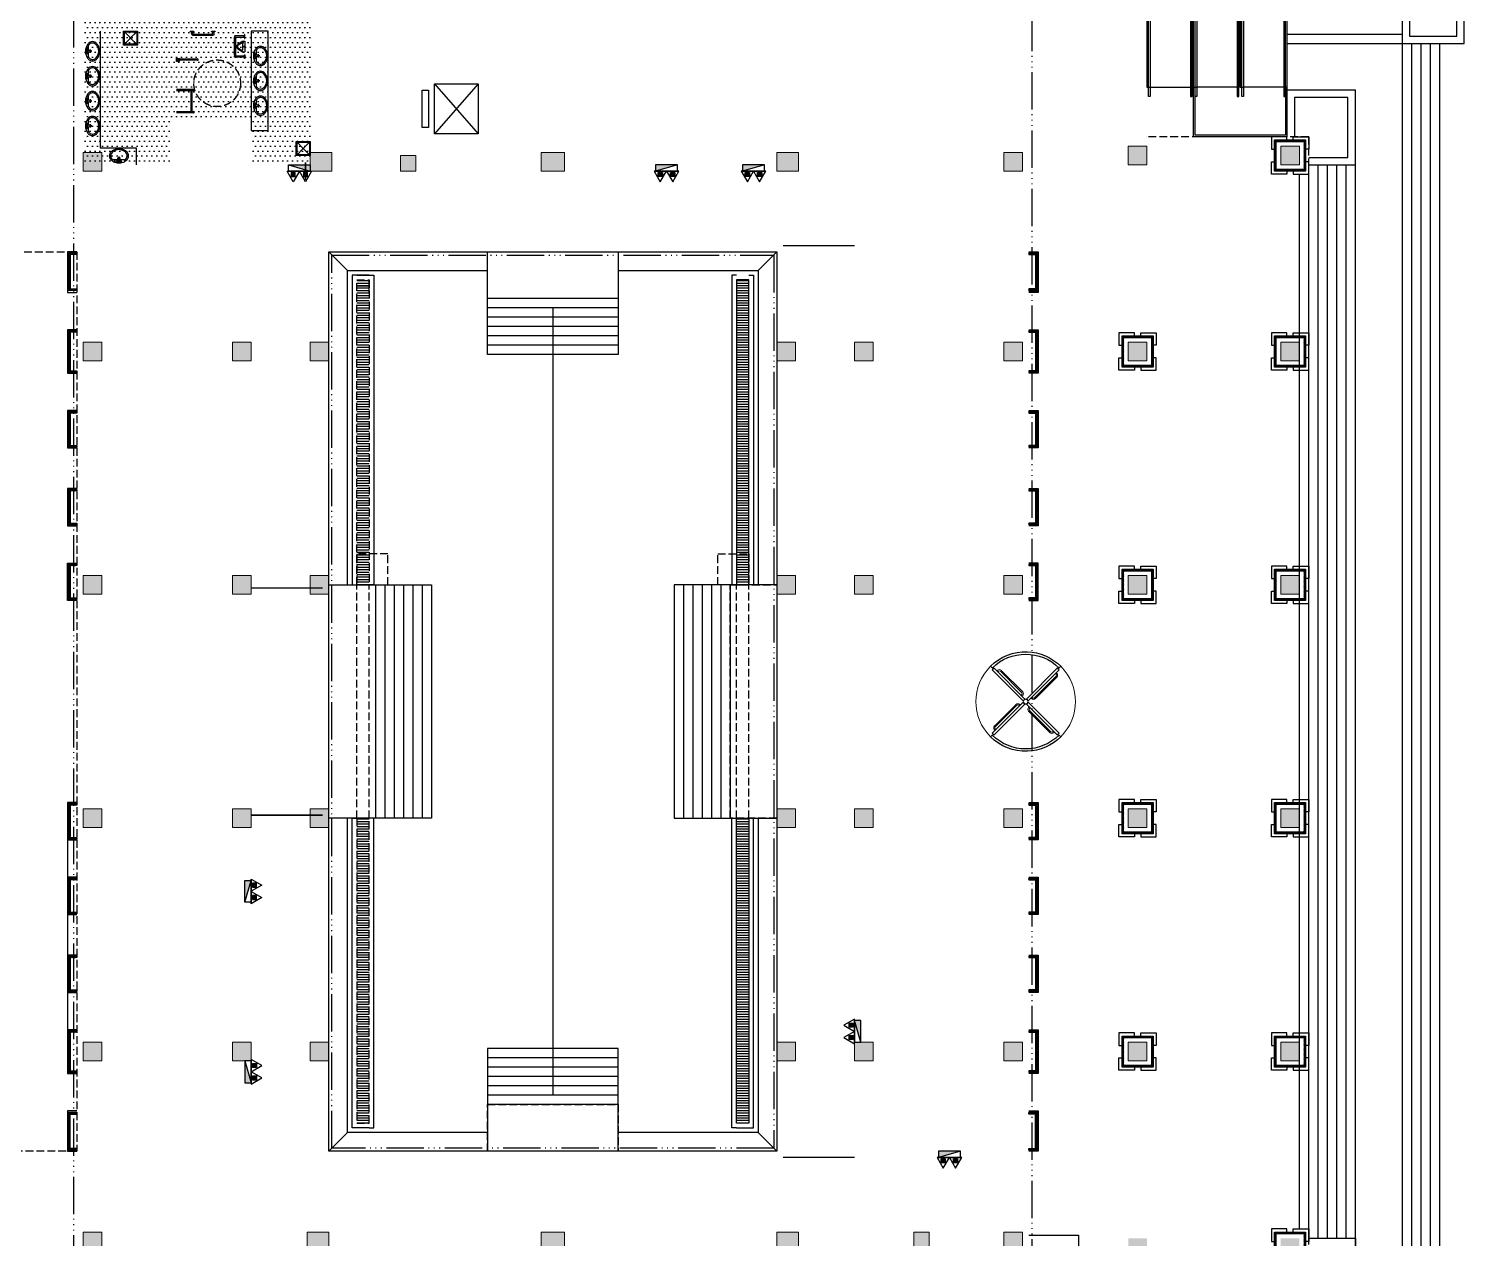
# Model space of a CAD drawing. Extents: x -55438775289 to -98440, y -7665632576 to 9496667396.
# Drawn here: x -190827 to -144677, y 207980 to 246855 of the extents above; entities that cross this region are included whole.
import ezdxf

# ---------------------------------------------------------------- set-up
doc = ezdxf.new("R2010")
doc.units = 0
doc.header["$LTSCALE"] = 1000
doc.linetypes.add('行政综合楼底图$0$ACAD_ISO06W100', pattern=[37.5, 24, -3, 0.5, -3, 0.5, -3, 0.5, -3])
doc.linetypes.add('行政综合楼底图$0$DASH', pattern=[0.35, 0.25, -0.1])
doc.layers.get('0').update_dxf_attribs({"linetype": 'CONTINUOUS'})
for name, color, linetype in [('0AR', 8, 'CONTINUOUS'), ('行政综合楼底图$0$3T_WOOD', 8, 'CONTINUOUS'), ('行政综合楼底图$0$E_LINE', 8, 'CONTINUOUS'), ('行政综合楼底图$0$EQUIP_消火栓', 8, 'CONTINUOUS'), ('行政综合楼底图$0$EQUIP_灭火器', 8, 'CONTINUOUS'), ('行政综合楼底图$0$EVTR', 8, 'CONTINUOUS'), ('行政综合楼底图$0$JS-柱', 8, 'CONTINUOUS'), ('行政综合楼底图$0$LINE', 8, 'CONTINUOUS'), ('行政综合楼底图$0$LVTRY', 8, 'CONTINUOUS'), ('行政综合楼底图$0$PIPE-消防', 8, '行政综合楼底图$0$TG_X1'), ('行政综合楼底图$0$PUB_HATCH', 8, 'CONTINUOUS'), ('行政综合楼底图$0$STAIR', 8, 'CONTINUOUS'), ('行政综合楼底图$0$SURFACE', 8, 'CONTINUOUS'), ('行政综合楼底图$0$WALL', 8, 'CONTINUOUS'), ('行政综合楼底图$0$WINDOW', 8, 'CONTINUOUS'), ('行政综合楼底图$0$挡烟垂壁', 8, 'CONTINUOUS')]:
    doc.layers.add(name, color=color, linetype=linetype)
doc.layers.add('行政综合楼底图$0$COLU', color=8, linetype='CONTINUOUS', lineweight=30)
doc.styles.add('行政综合楼底图$0$TG_LINETYPE', font='SIMPLEX', dxfattribs={"width": 0.7, "height": 3, "bigfont": 'CHINESET'})
doc.linetypes.add('行政综合楼底图$0$TG_X1', pattern='A,2,-0.6,["X1",行政综合楼底图$0$TG_LINETYPE,S=0.1,R=0,X=-0.52,Y=-0.15],0', length=2.6)
pattern_1 = [(180, (0, 0), (-7e-15, -79.375), [])]
pattern_2 = [(45, (838601.185, 19493.433), (-15.00001525, 15.00001525), []), (135, (838601.185, 19493.433), (-15.00001525, -15.00001525), [])]

# ---------------------------------------------------------------- blocks, each defined once
blk = doc.blocks.new('行政综合楼底图$0$45745yasdfadsfaefaf')
at = {"layer": '行政综合楼底图$0$PUB_HATCH'}
h = blk.add_hatch(dxfattribs=at)
h.set_pattern_fill('多孔材料', color=256, scale=7.5)
h.set_pattern_definition([(45, (820111.185, -11914.067), (-15.00001525, 15.00001525), []), (135, (820111.185, -11914.067), (-15.00001525, -15.00001525), [])])
h.paths.add_polyline_path([(-484, 1421), (-984, 1421), (-984, 921), (-934, 921), (-934, 1371), (-484, 1371)])
h.paths.add_polyline_path([(-934, 921), (-984, 921), (-984, 421), (-484, 421), (-484, 471), (-934, 471)])
h.paths.add_polyline_path([(16, 921), (-34, 921), (-34, 471), (-484, 471), (-484, 421), (16, 421)])
h.paths.add_polyline_path([(16, 1421), (-484, 1421), (-484, 1371), (-34, 1371), (-34, 921), (16, 921)])
at = {"layer": '行政综合楼底图$0$3T_WOOD'}
for points in [[(-584, 1421), (-584, 1421), (-584, 1521), (-1084, 1521), (-1084, 1521), (-1084, 1121), (-984, 1121)], [(-384, 1421), (-384, 1421), (-384, 1521), (116, 1521), (116, 1521), (116, 1121), (16, 1121)], [(-584, 421), (-584, 421), (-584, 321), (-1084, 321), (-1084, 321), (-1084, 721), (-984, 721)], [(-384, 421), (-384, 421), (-384, 321), (116, 321), (116, 321), (116, 721), (16, 721)]]:
    blk.add_lwpolyline(points, dxfattribs=at)
for points in [[(-984, 1421), (16, 1421), (16, 421), (-984, 421)], [(-934, 1371), (-34, 1371), (-34, 471), (-934, 471)]]:
    blk.add_lwpolyline(points, close=True, dxfattribs=at)
blk = doc.blocks.new('行政综合楼底图$0$$DorLib2D$00000023')
for p, q in [((-0.337, 0.337), (-0.354, 0.354)), ((-0.341, 0.341), (-0.354, 0.354)), ((-0.335, 0.318), (-0.318, 0.335)), ((-0.025, 0.008), (-0.335, 0.318)), ((-0.008, 0.025), (-0.318, 0.335)), ((-0.008, 0.025), (-0.318, 0.335)), ((0.008, 0.025), (0.318, 0.335)), ((0.025, 0.008), (0.335, 0.318)), ((0.025, 0.008), (0.335, 0.318)), ((0.318, 0.335), (0.335, 0.318)), ((0.337, 0.337), (0.354, 0.354)), ((-0.008, 0.025), (-0.025, 0.008)), ((0.025, 0.008), (0.008, 0.025)), ((-0.025, -0.008), (-0.335, -0.318)), ((-0.025, -0.008), (-0.335, -0.318)), ((-0.008, -0.025), (-0.318, -0.335)), ((-0.025, -0.008), (-0.008, -0.025)), ((0.008, -0.025), (0.025, -0.008)), ((0.008, -0.025), (0.318, -0.335)), ((0.008, -0.025), (0.318, -0.335)), ((0.025, -0.008), (0.335, -0.318)), ((-0.337, -0.337), (-0.354, -0.354)), ((-0.318, -0.335), (-0.335, -0.318)), ((0.335, -0.318), (0.318, -0.335)), ((0.337, -0.337), (0.354, -0.354))]:
    blk.add_line(p, q)
at = {"lineweight": 13}
for p, q in [((-0.313, 0.283), (-0.306, 0.29)), ((0.03, 0.097), (0.246, 0.313)), ((0.038, 0.089), (0.254, 0.305)), ((0.274, 0.305), (0.281, 0.298)), ((0.283, 0.313), (0.29, 0.306)), ((-0.097, 0.03), (-0.313, 0.246)), ((-0.305, 0.274), (-0.298, 0.281)), ((-0.089, 0.038), (-0.305, 0.254)), ((-0.069, 0.038), (-0.062, 0.045)), ((-0.06, 0.03), (-0.053, 0.037)), ((0.03, 0.06), (0.037, 0.053)), ((0.038, 0.069), (0.045, 0.062)), ((-0.038, -0.089), (-0.254, -0.305)), ((-0.03, -0.097), (-0.246, -0.313)), ((-0.038, -0.069), (-0.045, -0.062)), ((-0.03, -0.06), (-0.037, -0.053)), ((0.06, -0.03), (0.053, -0.037)), ((0.069, -0.038), (0.062, -0.045)), ((0.089, -0.038), (0.305, -0.254)), ((0.097, -0.03), (0.313, -0.246)), ((0.305, -0.274), (0.298, -0.281)), ((0.313, -0.283), (0.306, -0.29)), ((-0.283, -0.313), (-0.29, -0.306)), ((-0.274, -0.305), (-0.281, -0.298))]:
    blk.add_line(p, q, dxfattribs=at)
blk.add_circle((0, 0), 0.0238)
for centre, radius, start, end in [((0, 0), 0.5, 45, 135), ((0.264, 0.295), 0.0262, 45, 135), ((0.264, 0.295), 0.0143, 45, 135), ((-0.295, 0.264), 0.0262, 135, 225), ((-0.295, 0.264), 0.0143, 135, 225), ((-0.079, 0.048), 0.0262, 225, 315), ((-0.079, 0.048), 0.0143, 225, 315), ((0.048, 0.079), 0.0262, 135, 225), ((0.048, 0.079), 0.0143, 135, 225), ((-0.048, -0.079), 0.0143, 315, 45), ((-0.048, -0.079), 0.0262, 315, 45), ((0.079, -0.048), 0.0262, 45, 135), ((0.079, -0.048), 0.0143, 45, 135), ((0.295, -0.264), 0.0143, 315, 45), ((0.295, -0.264), 0.0262, 315, 45), ((0, 0), 0.5, 225, 315), ((-0.264, -0.295), 0.0262, 225, 315), ((-0.264, -0.295), 0.0143, 225, 315)]:
    blk.add_arc(centre, radius, start, end, dxfattribs=at)
for radius, start, end in [(0.5, 135, 181.9102), (0.476, 135, 225), (0.476, 315, 45), (0.5, 358.0898, 45), (0.5, 181.9102, 225), (0.5, 315, 358.0898)]:
    blk.add_arc((0, 0), radius, start, end)
blk = doc.blocks.new('行政综合楼底图$0$i45wetaefadfaefaf')
at = {"layer": '行政综合楼底图$0$STAIR'}
for p, q in [((4727, 8752), (3227, 8752)), ((3227, 8752), (3227, 2752)), ((4727, 2752), (4727, 8752)), ((4727, 2752), (4727, 8752)), ((4727, 8752), (6227, 8752)), ((6227, 2752), (6227, 8752)), ((6227, 8752), (7727, 8752)), ((6227, 8752), (6227, 2752)), ((7727, 8752), (7727, 2752)), ((4727, 2752), (4627, 2752)), ((4727, 2752), (4827, 2752)), ((6227, 2752), (6327, 2752))]:
    blk.add_line(p, q, dxfattribs=at)
for points in [[(6227, 8752), (6227, 10352), (4727, 10352), (3227, 10352), (3227, 8752)], [(6177, 8752), (6177, 10302), (4727, 10302), (3277, 10302), (3277, 8752)], [(3277, 2752), (3277, 8752), (3277, 9052), (3327, 9052), (3327, 2752), (3327, 2452), (3277, 2452), (3277, 2752)], [(4677, 2752), (4677, 8752), (4677, 9052), (4627, 9052), (4627, 2752), (4627, 2452), (4677, 2452), (4677, 2752)], [(4777, 2752), (4777, 8752), (4777, 9052), (4827, 9052), (4827, 2752), (4827, 2452), (4777, 2452), (4777, 2752)], [(6177, 2752), (6177, 8752), (6177, 9052), (6127, 9052), (6127, 2752), (6127, 2452), (6177, 2452), (6177, 2752)], [(6277, 2752), (6277, 8752), (6277, 9052), (6327, 9052), (6327, 2752), (6327, 2452), (6277, 2452), (6277, 2752)], [(7677, 2752), (7677, 8752), (7677, 9052), (7627, 9052), (7627, 2752), (7627, 2452), (7677, 2452), (7677, 2752)], [(3227, 2752), (4627, 2752)], [(7727, 2752), (7727, 1152), (6227, 1152), (4727, 1152), (4727, 2752)], [(7677, 2752), (7677, 1202), (6227, 1202), (4777, 1202), (4777, 2752)], [(6227, 2752), (4827, 2752)], [(7727, 2752), (6327, 2752)]]:
    blk.add_lwpolyline(points, dxfattribs=at)
blk = doc.blocks.new('行政综合楼底图$0$一层柱网2020.4.24')
at = {"layer": '行政综合楼底图$0$JS-柱'}
h = blk.add_hatch(color=8, dxfattribs=at)
h.dxf.hatch_style = 1
h.paths.add_polyline_path([(16153, 145482), (15403, 145482), (15403, 144882), (16153, 144882)])
h.paths.add_polyline_path([(39778, 145282), (39178, 145282), (39178, 144682), (39778, 144682)])
h.paths.add_polyline_path([(39778, 180382), (39178, 180382), (39178, 179782), (39778, 179782)])
h.paths.add_polyline_path([(34878, 188082), (34178, 188082), (34178, 187382), (34878, 187382)])
h.paths.add_polyline_path([(-2622, 188082), (-3322, 188082), (-3322, 187382), (-2622, 187382)])
h.paths.add_polyline_path([(34878, 192882), (34178, 192882), (34178, 192182), (34878, 192182)])
h.paths.add_polyline_path([(31078, 192882), (30378, 192882), (30378, 192182), (31078, 192182)])
h.paths.add_polyline_path([(1178, 192882), (478, 192882), (478, 192182), (1178, 192182)])
h.paths.add_polyline_path([(-2622, 192882), (-3322, 192882), (-3322, 192182), (-2622, 192182)])
h.paths.add_polyline_path([(34878, 132882), (34178, 132882), (34178, 132182), (34878, 132182)])
h.paths.add_polyline_path([(31078, 132882), (30378, 132882), (30378, 132182), (31078, 132182)])
h.paths.add_polyline_path([(23578, 132882), (22978, 132882), (22978, 132182), (23578, 132182)])
h.paths.add_polyline_path([(8578, 132882), (7978, 132882), (7978, 132182), (8578, 132182)])
h.paths.add_polyline_path([(1178, 132882), (478, 132882), (478, 132182), (1178, 132182)])
h.paths.add_polyline_path([(-2622, 132882), (-3322, 132882), (-3322, 132182), (-2622, 132182)])
h.paths.add_polyline_path([(16078, 133132), (15478, 133132), (15478, 132532), (16078, 132532)])
h.paths.add_polyline_path([(34878, 137682), (34178, 137682), (34178, 136982), (34878, 136982)])
h.paths.add_polyline_path([(30878, 137682), (30178, 137682), (30178, 136982), (30878, 136982)])
h.paths.add_polyline_path([(27878, 137482), (27378, 137482), (27378, 136982), (27878, 136982)])
h.paths.add_polyline_path([(23578, 137582), (22878, 137582), (22878, 136982), (23578, 136982)])
h.paths.add_polyline_path([(16128, 137582), (15428, 137582), (15428, 136982), (16128, 136982)])
h.paths.add_polyline_path([(8678, 137582), (7978, 137582), (7978, 136982), (8678, 136982)])
h.paths.add_polyline_path([(1378, 137682), (678, 137682), (678, 136982), (1378, 136982)])
h.paths.add_polyline_path([(-2622, 137682), (-3322, 137682), (-3322, 136982), (-2622, 136982)])
h.paths.add_polyline_path([(34878, 145282), (34278, 145282), (34278, 144682), (34878, 144682)])
h.paths.add_polyline_path([(30878, 145482), (30278, 145482), (30278, 144882), (30878, 144882)])
h.paths.add_polyline_path([(27879, 145482), (27379, 145482), (27379, 144982), (27879, 144982)])
h.paths.add_polyline_path([(23678, 145482), (22978, 145482), (22978, 144882), (23678, 144882)])
h.paths.add_polyline_path([(8578, 145482), (7878, 145482), (7878, 144882), (8578, 144882)])
h.paths.add_polyline_path([(1278, 145482), (678, 145482), (678, 144882), (1278, 144882)])
h.paths.add_polyline_path([(-2722, 145282), (-3322, 145282), (-3322, 144682), (-2722, 144682)])
h.paths.add_polyline_path([(39778, 151582), (39178, 151582), (39178, 150982), (39778, 150982)])
h.paths.add_polyline_path([(34878, 151582), (34278, 151582), (34278, 150982), (34878, 150982)])
h.paths.add_polyline_path([(30878, 151582), (30278, 151582), (30278, 150982), (30878, 150982)])
h.paths.add_polyline_path([(26078, 151582), (25478, 151582), (25478, 150982), (26078, 150982)])
h.paths.add_polyline_path([(23578, 151582), (22978, 151582), (22978, 150982), (23578, 150982)])
h.paths.add_polyline_path([(8578, 151582), (7978, 151582), (7978, 150982), (8578, 150982)])
h.paths.add_polyline_path([(6078, 151582), (5478, 151582), (5478, 150982), (6078, 150982)])
h.paths.add_polyline_path([(1278, 151582), (678, 151582), (678, 150982), (1278, 150982)])
h.paths.add_polyline_path([(-2722, 151582), (-3322, 151582), (-3322, 150982), (-2722, 150982)])
h.paths.add_polyline_path([(39778, 159082), (39178, 159082), (39178, 158482), (39778, 158482)])
h.paths.add_polyline_path([(34878, 159082), (34278, 159082), (34278, 158482), (34878, 158482)])
h.paths.add_polyline_path([(30878, 159082), (30278, 159082), (30278, 158482), (30878, 158482)])
h.paths.add_polyline_path([(26078, 159082), (25478, 159082), (25478, 158482), (26078, 158482)])
h.paths.add_polyline_path([(23578, 159082), (22978, 159082), (22978, 158482), (23578, 158482)])
h.paths.add_polyline_path([(8578, 159082), (7978, 159082), (7978, 158482), (8578, 158482)])
h.paths.add_polyline_path([(6078, 159082), (5478, 159082), (5478, 158482), (6078, 158482)])
h.paths.add_polyline_path([(1278, 159082), (678, 159082), (678, 158482), (1278, 158482)])
h.paths.add_polyline_path([(-2722, 159082), (-3322, 159082), (-3322, 158482), (-2722, 158482)])
h.paths.add_polyline_path([(39778, 166582), (39178, 166582), (39178, 165982), (39778, 165982)])
h.paths.add_polyline_path([(34878, 166582), (34278, 166582), (34278, 165982), (34878, 165982)])
h.paths.add_polyline_path([(30878, 166582), (30278, 166582), (30278, 165982), (30878, 165982)])
h.paths.add_polyline_path([(26078, 166582), (25478, 166582), (25478, 165982), (26078, 165982)])
h.paths.add_polyline_path([(23578, 166582), (22978, 166582), (22978, 165982), (23578, 165982)])
h.paths.add_polyline_path([(8578, 166582), (7978, 166582), (7978, 165982), (8578, 165982)])
h.paths.add_polyline_path([(6078, 166582), (5478, 166582), (5478, 165982), (6078, 165982)])
h.paths.add_polyline_path([(1278, 166582), (678, 166582), (678, 165982), (1278, 165982)])
h.paths.add_polyline_path([(-2722, 166582), (-3322, 166582), (-3322, 165982), (-2722, 165982)])
h.paths.add_polyline_path([(39778, 174082), (39178, 174082), (39178, 173482), (39778, 173482)])
h.paths.add_polyline_path([(34878, 174082), (34278, 174082), (34278, 173482), (34878, 173482)])
h.paths.add_polyline_path([(30878, 174082), (30278, 174082), (30278, 173482), (30878, 173482)])
h.paths.add_polyline_path([(26078, 174082), (25478, 174082), (25478, 173482), (26078, 173482)])
h.paths.add_polyline_path([(23578, 174082), (22978, 174082), (22978, 173482), (23578, 173482)])
h.paths.add_polyline_path([(8578, 174082), (7978, 174082), (7978, 173482), (8578, 173482)])
h.paths.add_polyline_path([(6078, 174082), (5478, 174082), (5478, 173482), (6078, 173482)])
h.paths.add_polyline_path([(1278, 174082), (678, 174082), (678, 173482), (1278, 173482)])
h.paths.add_polyline_path([(-2722, 174082), (-3322, 174082), (-3322, 173482), (-2722, 173482)])
h.paths.add_polyline_path([(34878, 180382), (34278, 180382), (34278, 179782), (34878, 179782)])
h.paths.add_polyline_path([(30878, 180182), (30278, 180182), (30278, 179582), (30878, 179582)])
h.paths.add_polyline_path([(23678, 180182), (22978, 180182), (22978, 179582), (23678, 179582)])
h.paths.add_polyline_path([(16153, 180182), (15403, 180182), (15403, 179582), (16153, 179582)])
h.paths.add_polyline_path([(11378, 180082), (10878, 180082), (10878, 179582), (11378, 179582)])
h.paths.add_polyline_path([(8678, 180182), (7978, 180182), (7978, 179582), (8678, 179582)])
h.paths.add_polyline_path([(1278, 180182), (678, 180182), (678, 179582), (1278, 179582)])
h.paths.add_polyline_path([(-2722, 180382), (-3322, 180382), (-3322, 179782), (-2722, 179782)])
h.paths.add_polyline_path([(30878, 188082), (30178, 188082), (30178, 187382), (30878, 187382)])
h.paths.add_polyline_path([(23578, 188082), (22878, 188082), (22878, 187482), (23578, 187482)])
h.paths.add_polyline_path([(16128, 188082), (15428, 188082), (15428, 187482), (16128, 187482)])
h.paths.add_polyline_path([(11378, 188082), (10878, 188082), (10878, 187582), (11378, 187582)])
h.paths.add_polyline_path([(8678, 188082), (7978, 188082), (7978, 187482), (8678, 187482)])
h.paths.add_polyline_path([(1378, 188082), (678, 188082), (678, 187382), (1378, 187382)])
h.paths.add_polyline_path([(16078, 192532), (15478, 192532), (15478, 191932), (16078, 191932)])
h.paths.add_polyline_path([(23578, 192882), (22978, 192882), (22978, 192182), (23578, 192182)])
h.paths.add_polyline_path([(8578, 192882), (7978, 192882), (7978, 192182), (8578, 192182)])
h.paths.add_polyline_path([(-3122, 177182), (-2918, 177182), (-2918, 177327), (-3122, 177327)])
at = {"layer": '行政综合楼底图$0$COLU', "lineweight": 18}
for points in [[(1278, 180182), (678, 180182), (678, 179582), (1278, 179582)], [(8678, 180182), (7978, 180182), (7978, 179582), (8678, 179582)], [(11378, 180082), (10878, 180082), (10878, 179582), (11378, 179582)], [(16153, 180182), (15403, 180182), (15403, 179582), (16153, 179582)], [(23678, 180182), (22978, 180182), (22978, 179582), (23678, 179582)], [(30878, 180182), (30278, 180182), (30278, 179582), (30878, 179582)], [(34878, 180382), (34278, 180382), (34278, 179782), (34878, 179782)], [(39778, 180382), (39178, 180382), (39178, 179782), (39778, 179782)], [(1278, 174082), (678, 174082), (678, 173482), (1278, 173482)], [(6078, 174082), (5478, 174082), (5478, 173482), (6078, 173482)], [(8578, 174082), (7978, 174082), (7978, 173482), (8578, 173482)], [(23578, 174082), (22978, 174082), (22978, 173482), (23578, 173482)], [(26078, 174082), (25478, 174082), (25478, 173482), (26078, 173482)], [(30878, 174082), (30278, 174082), (30278, 173482), (30878, 173482)], [(34878, 174082), (34278, 174082), (34278, 173482), (34878, 173482)], [(39778, 174082), (39178, 174082), (39178, 173482), (39778, 173482)], [(1278, 166582), (678, 166582), (678, 165982), (1278, 165982)], [(6078, 166582), (5478, 166582), (5478, 165982), (6078, 165982)], [(8578, 166582), (7978, 166582), (7978, 165982), (8578, 165982)], [(23578, 166582), (22978, 166582), (22978, 165982), (23578, 165982)], [(26078, 166582), (25478, 166582), (25478, 165982), (26078, 165982)], [(30878, 166582), (30278, 166582), (30278, 165982), (30878, 165982)], [(34878, 166582), (34278, 166582), (34278, 165982), (34878, 165982)], [(39778, 166582), (39178, 166582), (39178, 165982), (39778, 165982)], [(1278, 159082), (678, 159082), (678, 158482), (1278, 158482)], [(6078, 159082), (5478, 159082), (5478, 158482), (6078, 158482)], [(8578, 159082), (7978, 159082), (7978, 158482), (8578, 158482)], [(23578, 159082), (22978, 159082), (22978, 158482), (23578, 158482)], [(26078, 159082), (25478, 159082), (25478, 158482), (26078, 158482)], [(30878, 159082), (30278, 159082), (30278, 158482), (30878, 158482)], [(34878, 159082), (34278, 159082), (34278, 158482), (34878, 158482)], [(39778, 159082), (39178, 159082), (39178, 158482), (39778, 158482)], [(1278, 151582), (678, 151582), (678, 150982), (1278, 150982)], [(6078, 151582), (5478, 151582), (5478, 150982), (6078, 150982)], [(8578, 151582), (7978, 151582), (7978, 150982), (8578, 150982)], [(23578, 151582), (22978, 151582), (22978, 150982), (23578, 150982)], [(26078, 151582), (25478, 151582), (25478, 150982), (26078, 150982)], [(30878, 151582), (30278, 151582), (30278, 150982), (30878, 150982)], [(34878, 151582), (34278, 151582), (34278, 150982), (34878, 150982)], [(39778, 151582), (39178, 151582), (39178, 150982), (39778, 150982)], [(1278, 145482), (678, 145482), (678, 144882), (1278, 144882)], [(8578, 145482), (7878, 145482), (7878, 144882), (8578, 144882)], [(16153, 145482), (15403, 145482), (15403, 144882), (16153, 144882)], [(23678, 145482), (22978, 145482), (22978, 144882), (23678, 144882)], [(27879, 145482), (27379, 145482), (27379, 144982), (27879, 144982)], [(30878, 145482), (30278, 145482), (30278, 144882), (30878, 144882)]]:
    blk.add_lwpolyline(points, close=True, dxfattribs=at)
blk = doc.blocks.new('行政综合楼底图$0$8582w45etsgdgaey45aegafd')
at = {"layer": '行政综合楼底图$0$PUB_HATCH'}
h = blk.add_hatch(dxfattribs=at)
h.set_pattern_fill('多孔材料', color=256, scale=7.5)
h.set_pattern_definition(pattern_2)
h.paths.add_polyline_path([(-16094, 41838), (-16094, 41788), (-16364, 41788), (-16364, 42998), (-16094, 42998), (-16094, 42948), (-16314, 42948), (-16314, 41838)])
h = blk.add_hatch(dxfattribs=at)
h.set_pattern_fill('多孔材料', color=256, scale=7.5)
h.set_pattern_definition(pattern_2)
h.paths.add_polyline_path([(14506, 41838), (14506, 41788), (14776, 41788), (14776, 42998), (14506, 42998), (14506, 42948), (14726, 42948), (14726, 41838)])
h = blk.add_hatch(dxfattribs=at)
h.set_pattern_fill('多孔材料', color=256, scale=7.5)
h.set_pattern_definition(pattern_2)
h.paths.add_polyline_path([(-16094, 39208), (-16094, 39158), (-16364, 39158), (-16364, 40498), (-16094, 40498), (-16094, 40448), (-16314, 40448), (-16314, 39208)])
h = blk.add_hatch(dxfattribs=at)
h.set_pattern_fill('多孔材料', color=256, scale=7.5)
h.set_pattern_definition(pattern_2)
h.paths.add_polyline_path([(14506, 39208), (14506, 39158), (14776, 39158), (14776, 40498), (14506, 40498), (14506, 40448), (14726, 40448), (14726, 39208)])
h = blk.add_hatch(dxfattribs=at)
h.set_pattern_fill('多孔材料', color=256, scale=7.5)
h.set_pattern_definition(pattern_2)
h.paths.add_polyline_path([(-16094, 36808), (-16094, 36758), (-16364, 36758), (-16364, 37898), (-16094, 37898), (-16094, 37848), (-16314, 37848), (-16314, 36808)])
h = blk.add_hatch(dxfattribs=at)
h.set_pattern_fill('多孔材料', color=256, scale=7.5)
h.set_pattern_definition(pattern_2)
h.paths.add_polyline_path([(14506, 36808), (14506, 36758), (14776, 36758), (14776, 37898), (14506, 37898), (14506, 37848), (14726, 37848), (14726, 36808)])
h = blk.add_hatch(dxfattribs=at)
h.set_pattern_fill('多孔材料', color=256, scale=7.5)
h.set_pattern_definition(pattern_2)
h.paths.add_polyline_path([(-16094, 34308), (-16094, 34258), (-16364, 34258), (-16364, 35398), (-16094, 35398), (-16094, 35348), (-16314, 35348), (-16314, 34308)])
h = blk.add_hatch(dxfattribs=at)
h.set_pattern_fill('多孔材料', color=256, scale=7.5)
h.set_pattern_definition(pattern_2)
h.paths.add_polyline_path([(14506, 34308), (14506, 34258), (14776, 34258), (14776, 35398), (14506, 35398), (14506, 35348), (14726, 35348), (14726, 34308)])
h = blk.add_hatch(dxfattribs=at)
h.set_pattern_fill('多孔材料', color=256, scale=7.5)
h.set_pattern_definition(pattern_2)
h.paths.add_polyline_path([(-16094, 31908), (-16094, 31858), (-16364, 31858), (-16364, 32998), (-16094, 32998), (-16094, 32948), (-16314, 32948), (-16314, 31908)])
h = blk.add_hatch(dxfattribs=at)
h.set_pattern_fill('多孔材料', color=256, scale=7.5)
h.set_pattern_definition(pattern_2)
h.paths.add_polyline_path([(14506, 31908), (14506, 31858), (14776, 31858), (14776, 32998), (14506, 32998), (14506, 32948), (14726, 32948), (14726, 31908)])
h = blk.add_hatch(dxfattribs=at)
h.set_pattern_fill('多孔材料', color=256, scale=7.5)
h.set_pattern_definition(pattern_2)
h.paths.add_polyline_path([(-16094, 25248), (-16094, 25298), (-16364, 25298), (-16364, 24158), (-16094, 24158), (-16094, 24208), (-16314, 24208), (-16314, 25248)])
h = blk.add_hatch(dxfattribs=at)
h.set_pattern_fill('多孔材料', color=256, scale=7.5)
h.set_pattern_definition(pattern_2)
h.paths.add_polyline_path([(14506, 25248), (14506, 25298), (14776, 25298), (14776, 24158), (14506, 24158), (14506, 24208), (14726, 24208), (14726, 25248)])
h = blk.add_hatch(dxfattribs=at)
h.set_pattern_fill('多孔材料', color=256, scale=7.5)
h.set_pattern_definition(pattern_2)
h.paths.add_polyline_path([(-16094, 22848), (-16094, 22898), (-16364, 22898), (-16364, 21758), (-16094, 21758), (-16094, 21808), (-16314, 21808), (-16314, 22848)])
h = blk.add_hatch(dxfattribs=at)
h.set_pattern_fill('多孔材料', color=256, scale=7.5)
h.set_pattern_definition(pattern_2)
h.paths.add_polyline_path([(14506, 22848), (14506, 22898), (14776, 22898), (14776, 21758), (14506, 21758), (14506, 21808), (14726, 21808), (14726, 22848)])
h = blk.add_hatch(dxfattribs=at)
h.set_pattern_fill('多孔材料', color=256, scale=7.5)
h.set_pattern_definition(pattern_2)
h.paths.add_polyline_path([(-16094, 20348), (-16094, 20398), (-16364, 20398), (-16364, 19258), (-16094, 19258), (-16094, 19308), (-16314, 19308), (-16314, 20348)])
h = blk.add_hatch(dxfattribs=at)
h.set_pattern_fill('多孔材料', color=256, scale=7.5)
h.set_pattern_definition(pattern_2)
h.paths.add_polyline_path([(14506, 20348), (14506, 20398), (14776, 20398), (14776, 19258), (14506, 19258), (14506, 19308), (14726, 19308), (14726, 20348)])
h = blk.add_hatch(dxfattribs=at)
h.set_pattern_fill('多孔材料', color=256, scale=7.5)
h.set_pattern_definition(pattern_2)
h.paths.add_polyline_path([(-16094, 17948), (-16094, 17998), (-16364, 17998), (-16364, 16658), (-16094, 16658), (-16094, 16708), (-16314, 16708), (-16314, 17948)])
h = blk.add_hatch(dxfattribs=at)
h.set_pattern_fill('多孔材料', color=256, scale=7.5)
h.set_pattern_definition(pattern_2)
h.paths.add_polyline_path([(14506, 17948), (14506, 17998), (14776, 17998), (14776, 16658), (14506, 16658), (14506, 16708), (14726, 16708), (14726, 17948)])
h = blk.add_hatch(dxfattribs=at)
h.set_pattern_fill('多孔材料', color=256, scale=7.5)
h.set_pattern_definition(pattern_2)
h.paths.add_polyline_path([(-16094, 15318), (-16094, 15368), (-16364, 15368), (-16364, 14158), (-16094, 14158), (-16094, 14208), (-16314, 14208), (-16314, 15318)])
h = blk.add_hatch(dxfattribs=at)
h.set_pattern_fill('多孔材料', color=256, scale=7.5)
h.set_pattern_definition(pattern_2)
h.paths.add_polyline_path([(14506, 15318), (14506, 15368), (14776, 15368), (14776, 14158), (14506, 14158), (14506, 14208), (14726, 14208), (14726, 15318)])
at = {"layer": '行政综合楼底图$0$3T_WOOD'}
for points in [[(-16094, 43028), (-16394, 43028), (-16394, 41728), (-16094, 41728)], [(14506, 43028), (14806, 43028), (14806, 41728), (14506, 41728)], [(14506, 42998), (14776, 42998), (14776, 41758), (14506, 41758)], [(-16094, 40528), (-16394, 40528), (-16394, 39128), (-16094, 39128)], [(14506, 40528), (14806, 40528), (14806, 39128), (14506, 39128)], [(14506, 40498), (14776, 40498), (14776, 39158), (14506, 39158)], [(-16094, 37928), (-16394, 37928), (-16394, 36728), (-16094, 36728)], [(14506, 37928), (14806, 37928), (14806, 36728), (14506, 36728)], [(14506, 37898), (14776, 37898), (14776, 36758), (14506, 36758)], [(-16094, 35428), (-16394, 35428), (-16394, 34228), (-16094, 34228)], [(14506, 35428), (14806, 35428), (14806, 34228), (14506, 34228)], [(14506, 35398), (14776, 35398), (14776, 34258), (14506, 34258)], [(-16094, 31828), (-16394, 31828), (-16394, 33028), (-16094, 33028)], [(14506, 31828), (14806, 31828), (14806, 33028), (14506, 33028)], [(14506, 31858), (14776, 31858), (14776, 32998), (14506, 32998)], [(-16094, 25328), (-16394, 25328), (-16394, 24128), (-16094, 24128)], [(14506, 25328), (14806, 25328), (14806, 24128), (14506, 24128)], [(14506, 25298), (14776, 25298), (14776, 24158), (14506, 24158)], [(-16094, 22928), (-16394, 22928), (-16394, 21728), (-16094, 21728)], [(14506, 22928), (14806, 22928), (14806, 21728), (14506, 21728)], [(14506, 22898), (14776, 22898), (14776, 21758), (14506, 21758)], [(-16094, 20428), (-16394, 20428), (-16394, 19228), (-16094, 19228)], [(14506, 20428), (14806, 20428), (14806, 19228), (14506, 19228)], [(14506, 20398), (14776, 20398), (14776, 19258), (14506, 19258)], [(-16094, 18028), (-16394, 18028), (-16394, 16628), (-16094, 16628)], [(14506, 18028), (14806, 18028), (14806, 16628), (14506, 16628)], [(14506, 17998), (14776, 17998), (14776, 16658), (14506, 16658)], [(-16094, 15428), (-16394, 15428), (-16394, 14128), (-16094, 14128)], [(14506, 15428), (14806, 15428), (14806, 14128), (14506, 14128)], [(14506, 15398), (14776, 15398), (14776, 14158), (14506, 14158)]]:
    blk.add_lwpolyline(points, dxfattribs=at)
at = {"layer": '行政综合楼底图$0$WALL'}
for points in [[(-16094, 41838), (-16094, 41788), (-16364, 41788), (-16364, 42998), (-16094, 42998), (-16094, 42948), (-16314, 42948), (-16314, 41838), (-16094, 41838)], [(14506, 41838), (14506, 41788), (14776, 41788), (14776, 42998), (14506, 42998), (14506, 42948), (14726, 42948), (14726, 41838), (14506, 41838)], [(-16094, 39208), (-16094, 39158), (-16364, 39158), (-16364, 40498), (-16094, 40498), (-16094, 40448), (-16314, 40448), (-16314, 39208), (-16094, 39208)], [(14506, 39208), (14506, 39158), (14776, 39158), (14776, 40498), (14506, 40498), (14506, 40448), (14726, 40448), (14726, 39208), (14506, 39208)], [(-16094, 36808), (-16094, 36758), (-16364, 36758), (-16364, 37898), (-16094, 37898), (-16094, 37848), (-16314, 37848), (-16314, 36808), (-16094, 36808)], [(14506, 36808), (14506, 36758), (14776, 36758), (14776, 37898), (14506, 37898), (14506, 37848), (14726, 37848), (14726, 36808), (14506, 36808)], [(-16094, 34308), (-16094, 34258), (-16364, 34258), (-16364, 35398), (-16094, 35398), (-16094, 35348), (-16314, 35348), (-16314, 34308), (-16094, 34308)], [(14506, 34308), (14506, 34258), (14776, 34258), (14776, 35398), (14506, 35398), (14506, 35348), (14726, 35348), (14726, 34308), (14506, 34308)], [(-16094, 31908), (-16094, 31858), (-16364, 31858), (-16364, 32998), (-16094, 32998), (-16094, 32948), (-16314, 32948), (-16314, 31908), (-16094, 31908)], [(14506, 31908), (14506, 31858), (14776, 31858), (14776, 32998), (14506, 32998), (14506, 32948), (14726, 32948), (14726, 31908), (14506, 31908)], [(-16094, 24208), (-16094, 24158), (-16364, 24158), (-16364, 25298), (-16094, 25298), (-16094, 25248), (-16314, 25248), (-16314, 24208), (-16094, 24208)], [(14506, 24208), (14506, 24158), (14776, 24158), (14776, 25298), (14506, 25298), (14506, 25248), (14726, 25248), (14726, 24208), (14506, 24208)], [(-16094, 21808), (-16094, 21758), (-16364, 21758), (-16364, 22898), (-16094, 22898), (-16094, 22848), (-16314, 22848), (-16314, 21808), (-16094, 21808)], [(14506, 21808), (14506, 21758), (14776, 21758), (14776, 22898), (14506, 22898), (14506, 22848), (14726, 22848), (14726, 21808), (14506, 21808)], [(-16094, 19308), (-16094, 19258), (-16364, 19258), (-16364, 20398), (-16094, 20398), (-16094, 20348), (-16314, 20348), (-16314, 19308), (-16094, 19308)], [(14506, 19308), (14506, 19258), (14776, 19258), (14776, 20398), (14506, 20398), (14506, 20348), (14726, 20348), (14726, 19308), (14506, 19308)], [(-16094, 16708), (-16094, 16658), (-16364, 16658), (-16364, 17998), (-16094, 17998), (-16094, 17948), (-16314, 17948), (-16314, 16708), (-16094, 16708)], [(14506, 16708), (14506, 16658), (14776, 16658), (14776, 17998), (14506, 17998), (14506, 17948), (14726, 17948), (14726, 16708), (14506, 16708)], [(-16094, 15318), (-16094, 15368), (-16364, 15368), (-16364, 14158), (-16094, 14158), (-16094, 14208), (-16314, 14208), (-16314, 15318), (-16094, 15318)], [(14506, 15318), (14506, 15368), (14776, 15368), (14776, 14158), (14506, 14158), (14506, 14208), (14726, 14208), (14726, 15318), (14506, 15318)]]:
    blk.add_lwpolyline(points, dxfattribs=at)
blk = doc.blocks.new('行政综合楼底图$0$$lvtry$00000174')
at = {"color": 0}
for p, q in [((-179, -96), (-17, -96)), ((-14, -152), (-54, -152)), ((-52, -25), (56, -25)), ((-52, -78), (-20, -78)), ((-22, -44), (-17, -142)), ((2, -208), (2, -161)), ((58, -152), (18, -152)), ((21, -142), (26, -44)), ((21, -96), (183, -96)), ((24, -78), (56, -78))]:
    blk.add_line(p, q, dxfattribs=at)
blk.add_lwpolyline([(-123, -18, 0.084172), (-219, -66, 0.106486), (-289, -143, 0.130324), (-310, -225, 0.130324), (-289, -308, 0.106486), (-219, -385, 0.084172), (-123, -433, 0.073176), (0, -451, 0.073176), (123, -433, 0.084172), (219, -385, 0.106486), (289, -308, 0.130324), (310, -225, 0.130324), (289, -143, 0.106486), (219, -66, 0.084172), (123, -18, 0.073176), (0, 0, 0.073176), (-123, -18)], format="xyb", dxfattribs=at)
for centre, radius in [((-52, -52), 19.4), ((-52, -52), 12.6), ((56, -52), 19.4), ((56, -52), 12.6)]:
    blk.add_circle(centre, radius, dxfattribs=at)
for centre, radius, start, end in [((-114, -224), 148, 125.2171, 225.4044), ((6, -130), 300, 221.743, 269.243), ((-179, -131), 35.1, 90, 125.2171), ((-52, -52), 26.5, 90, 270), ((2, -152), 30.9, 129.8713, 50.1287), ((2, -62), 29.9, 37.4402, 142.5598), ((2, -142), 19.1, 180, 0), ((2, -152), 19.3, 163.9274, 16.0726), ((-2, -130), 300, 270.757, 318.257), ((56, -52), 26.5, 270, 90), ((183, -131), 35.1, 54.7829, 90), ((118, -224), 148, 314.5956, 54.7829)]:
    blk.add_arc(centre, radius, start, end, dxfattribs=at)
for p in [(2, -62), (2, -152)]:
    blk.add_point(p, dxfattribs=at)
blk = doc.blocks.new('行政综合楼底图$0$$plan$00002154')
for p, q in [((-449.999625, 450), (449.999625, 450)), ((-449.999625, -450), (-449.999625, 450)), ((-399.999625, 400), (399.999625, 400)), ((-399.999625, 400), (-26.107125, 26.1075)), ((-399.999625, -400), (-399.999625, 400)), ((24.999625, 0), (-24.999625, 0)), ((0.000375, -25), (0.000375, 25)), ((26.392875, 26.3925), (399.999625, 400)), ((399.999625, 400), (399.999625, -400)), ((449.999625, 450), (449.999625, -450)), ((449.999625, -450), (-449.999625, -450)), ((-399.999625, -400), (-26.497125, -26.495)), ((399.999625, -400), (-399.999625, -400)), ((26.584875, -26.585), (399.999625, -400))]:
    blk.add_line(p, q)
for radius in [37.5, 25]:
    blk.add_circle((0.000375, 0), radius)
blk = doc.blocks.new('行政综合楼底图$0$$plan$00001624')
for p, q in [((646, -13), (661, -28)), ((701, -28), (716, -13))]:
    blk.add_line(p, q)
for points in [[(60, 0), (60, -13), (-60, -13), (-60, 0)], [(744, 0), (744, -13), (624, -13), (624, 0)]]:
    blk.add_lwpolyline(points, close=True)
blk.add_lwpolyline([(-38, -13), (-23, -28), (17, -28), (33, -13)])
for points in [[(-23, -28), (-23, -66, 0.414213), (49, -137), (632, -137, 0.119966), (665, -129)], [(17, -28), (17, -66, 0.414211), (49, -97), (632, -97, 0.298815), (661, -78)]]:
    blk.add_lwpolyline(points, format="xyb")
blk.add_lwpolyline([(681, -137), (681, -137, -0.414214), (661, -117), (661, -28), (701, -28), (701, -117, -0.414214)], format="xyb", close=True)
blk = doc.blocks.new('行政综合楼底图$0$$lvtry$00000007')
for p, q in [((-170, 0, 0), (170, 0, 0)), ((-170, -61, 0), (-170, 0, 0)), ((-162, -88, 0), (-69, -231, 0)), ((-124, -91, 0), (-43, -216, 0)), ((-116, -76, 0), (116, -76, 0)), ((43, -216, 0), (124, -91, 0)), ((69, -231, 0), (162, -88, 0)), ((170, -61, 0), (170, 0, 0))]:
    blk.add_line(p, q)
blk.add_circle((0, -38, 0), 17.7)
for centre, radius, start, end in [((-120, -61, 0), 50, 180, 213.0863), ((-116, -86, 0), 10, 90, 213.0863), ((0, -191, 0), 80, 210, 330), ((0, -191, 0), 50, 210, 330), ((116, -86, 0), 10, 326.9137, 90), ((120, -61, 0), 50, 326.9137, 0)]:
    blk.add_arc(centre, radius, start, end)
blk = doc.blocks.new('行政综合楼底图$0$$TwtSys$00000434')
for p, q in [((-0.5, 0.5), (-0.5, -0.5)), ((-0.5, -0.5), (0.5, 0.5)), ((0.5, 0.5), (-0.5, 0.5)), ((0.5, -0.5), (0.5, 0.5)), ((-0.5, -0.5), (0.5, -0.5))]:
    blk.add_line(p, q)
blk.add_solid([(0.5, -0.5), (0.5, 0.5), (-0.5, -0.5)])
blk = doc.blocks.new('行政综合楼底图$0$$TWTSYS$00000546')
h = blk.add_hatch()
h.set_pattern_fill('ANSI31', color=256, scale=200, style=0)
h.set_pattern_definition([(45, (-38543.802, -6670.83), (-17.67767, 17.67767), [])])
h.paths.add_polyline_path([(-65, 174), (65, 174), (65, 44), (-65, 44)])
for points in [[(0, 344), (-198, 0), (198, 0)], [(-65, 174), (65, 174), (65, 44), (-65, 44)]]:
    blk.add_lwpolyline(points, close=True)
blk = doc.blocks.new('行政综合楼底图')
at = {"layer": '行政综合楼底图$0$PUB_HATCH'}
h = blk.add_hatch(dxfattribs=at)
h.set_pattern_fill('DOTS', color=256, scale=100)
h.set_pattern_definition([(0, (-263703.97, 879988.57), (79.375, 158.75), [0, -158.75])])
h.paths.add_polyline_path([(-851680, 26335), (-851680, 27535), (-851680, 27735), (-849080, 27735), (-849080, 26335), (-847180, 26335), (-847180, 34635), (-854480, 34635), (-854480, 26435), (-854480, 26335)])
h = blk.add_hatch(dxfattribs=at)
h.set_pattern_fill('ANSI31', color=256, scale=50, angle=135, style=0)
h.set_pattern_definition(pattern_1)
h.paths.add_polyline_path([(-845280, 22635), (-845280, 12835), (-845680, 12835), (-845680, 22635)])
h = blk.add_hatch(dxfattribs=at)
h.set_pattern_fill('ANSI31', color=256, scale=50, angle=135, style=0)
h.set_pattern_definition(pattern_1)
h.paths.add_polyline_path([(-833480, 22635), (-833480, 12835), (-833080, 12835), (-833080, 22635)])
h = blk.add_hatch(dxfattribs=at)
h.set_pattern_fill('ANSI31', color=256, scale=50, angle=135, style=0)
h.set_pattern_definition(pattern_1)
h.paths.add_polyline_path([(-845280, -4465), (-845280, 5335), (-845680, 5335), (-845680, -4465)])
h = blk.add_hatch(dxfattribs=at)
h.set_pattern_fill('ANSI31', color=256, scale=50, angle=135, style=0)
h.set_pattern_definition(pattern_1)
h.paths.add_polyline_path([(-833480, -4465), (-833480, 5335), (-833080, 5335), (-833080, -4465)])
at = {"linetype": '行政综合楼底图$0$DASH'}
for points in [[(-841480, 23535), (-837280, 23535), (-837280, 22035), (-841480, 22035)], [(-841480, -3865), (-837280, -3865), (-837280, -5365), (-841480, -5365)]]:
    blk.add_lwpolyline(points, close=True, dxfattribs=at)
blk.add_circle((-850171, 28955), 750, dxfattribs=at)
at = {"layer": '行政综合楼底图$0$3T_WOOD'}
for points in [[(-854980, 4835), (-854980, 3435)], [(-854980, 2235), (-854980, 935)], [(-854980, -265), (-854980, -1465)]]:
    blk.add_lwpolyline(points, dxfattribs=at)
at = {"layer": '行政综合楼底图$0$E_LINE', "linetype": '行政综合楼底图$0$DASH'}
blk.add_lwpolyline([(-820280, -9065), (-815080, -9065), (-815080, 27235), (-820280, 27235), (-820280, 27235)], dxfattribs=at)
for points in [[(-858480, 23535), (-854680, 23535), (-854680, -5365), (-858480, -5365)], [(-846580, 12835), (-845080, 12835), (-845080, 5335), (-846580, 5335)], [(-833680, 12835), (-832180, 12835), (-832180, 5335), (-833680, 5335)]]:
    blk.add_lwpolyline(points, close=True, dxfattribs=at)
at = {"layer": '行政综合楼底图$0$EVTR'}
for p, q in [((-843580, 28735), (-843380, 28735)), ((-843580, 27535), (-843580, 28735)), ((-843380, 28735), (-843380, 27535)), ((-843180, 28935), (-841780, 28935)), ((-843180, 27335), (-843180, 28935)), ((-843180, 28935), (-841780, 27335)), ((-841780, 28935), (-843180, 27335)), ((-841780, 28935), (-841780, 27335)), ((-843380, 27535), (-843580, 27535)), ((-841780, 27335), (-843180, 27335))]:
    blk.add_line(p, q, dxfattribs=at)
at = {"layer": '行政综合楼底图$0$LINE'}
for points in [[(-812080, 30235), (-810080, 30235), (-810080, 32235), (-812080, 32235)], [(-811840, 30475), (-810320, 30475), (-810320, 31995), (-811840, 31995)]]:
    blk.add_lwpolyline(points, close=True, dxfattribs=at)
for points in [[(-815780, 30535), (-812080, 30535)], [(-815780, 30235), (-812080, 30235), (-812080, -12065), (-820280, -12065)], [(-811780, 30235), (-811780, -12065)], [(-811480, 30235), (-811480, -12065)], [(-811180, 30235), (-811180, -12065)], [(-810880, 30235), (-810880, -12065)], [(-820280, -10565), (-813580, -10565), (-813580, 28735), (-815780, 28735)], [(-815080, 26335), (-813580, 26335), (-813580, 28735), (-815780, 28735), (-815780, 27235)], [(-815080, 26575), (-813820, 26575), (-813820, 28495), (-815540, 28495), (-815540, 27235)], [(-815080, -8165), (-815080, 26335)], [(-814780, -8165), (-814780, 26335)], [(-814480, -8165), (-814480, 26335)], [(-814180, -8165), (-814180, 26335)], [(-813880, -8165), (-813880, 26335)], [(-815380, -7865), (-815380, 26035), (-815380, 26035)], [(-845280, 22235), (-845280, 22635)], [(-845280, 22435), (-845680, 22435)], [(-824080, -8065), (-822480, -8065), (-822480, -16115), (-822580, -16115), (-822580, -15815)], [(-815080, -8165), (-813580, -8165), (-813580, -10565), (-815780, -10565), (-815780, -9065)]]:
    blk.add_lwpolyline(points, dxfattribs=at)
at = {"layer": '行政综合楼底图$0$LINE', "color": 251}
for points in [[(-837280, 23535), (-837280, 22035), (-841480, 22035), (-841480, 23535)], [(-837280, 22035), (-837280, 21735), (-841480, 21735), (-841480, 22035)], [(-837280, 21735), (-837280, 21435), (-841480, 21435), (-841480, 21735)], [(-837280, 21435), (-837280, 21135), (-841480, 21135), (-841480, 21435)], [(-837280, 21135), (-837280, 20835), (-841480, 20835), (-841480, 21135)], [(-837280, 20835), (-837280, 20535), (-841480, 20535), (-841480, 20835)], [(-837280, 20535), (-837280, 20235), (-841480, 20235), (-841480, 20535)], [(-846580, 12835), (-845080, 12835), (-845080, 5335), (-846580, 5335)], [(-845080, 12835), (-844780, 12835), (-844780, 5335), (-845080, 5335)], [(-844780, 12835), (-844480, 12835), (-844480, 5335), (-844780, 5335)], [(-844480, 12835), (-844180, 12835), (-844180, 5335), (-844480, 5335)], [(-844180, 12835), (-843880, 12835), (-843880, 5335), (-844180, 5335)], [(-843880, 12835), (-843580, 12835), (-843580, 5335), (-843880, 5335)], [(-843580, 12835), (-843280, 12835), (-843280, 5335), (-843580, 5335)], [(-835180, 12835), (-835480, 12835), (-835480, 5335), (-835180, 5335)], [(-834880, 12835), (-835180, 12835), (-835180, 5335), (-834880, 5335)], [(-834580, 12835), (-834880, 12835), (-834880, 5335), (-834580, 5335)], [(-834280, 12835), (-834580, 12835), (-834580, 5335), (-834280, 5335)], [(-833980, 12835), (-834280, 12835), (-834280, 5335), (-833980, 5335)], [(-833680, 12835), (-833980, 12835), (-833980, 5335), (-833680, 5335)], [(-832180, 12835), (-833680, 12835), (-833680, 5335), (-832180, 5335)], [(-837280, -2365), (-837280, -2065), (-841480, -2065), (-841480, -2365)], [(-837280, -2665), (-837280, -2365), (-841480, -2365), (-841480, -2665)], [(-837280, -2965), (-837280, -2665), (-841480, -2665), (-841480, -2965)], [(-837280, -3265), (-837280, -2965), (-841480, -2965), (-841480, -3265)], [(-837280, -3565), (-837280, -3265), (-841480, -3265), (-841480, -3565)], [(-837280, -3865), (-837280, -3565), (-841480, -3565), (-841480, -3865)], [(-837280, -5365), (-837280, -3865), (-841480, -3865), (-841480, -5365)]]:
    blk.add_lwpolyline(points, dxfattribs=at)
at = {"layer": '行政综合楼底图$0$LVTRY'}
for p, q in [((-849308, 30478), (-849293, 30493)), ((-849293, 30423), (-849308, 30438)), ((-851461, 29736), (-850800, 29736)), ((-851461, 29696), (-851461, 29736)), ((-850800, 29696), (-851461, 29696)), ((-849293, 29848), (-849308, 29833)), ((-849308, 29793), (-849293, 29778)), ((-850929, 28760, 0), (-851480, 28760, 0)), ((-851480, 28720, 0), (-850929, 28720, 0)), ((-851015, 28720, 0), (-851015, 28049, 0)), ((-850975, 28049, 0), (-850975, 28720, 0)), ((-851480, 28049, 0), (-850929, 28049, 0)), ((-850929, 28009, 0), (-851480, 28009, 0))]:
    blk.add_line(p, q, dxfattribs=at)
for points in [[(-853930, 30635), (-853930, 30285), (-853930, 30285)], [(-849080, 27435), (-848530, 27435), (-848530, 30635), (-849080, 30635), (-849080, 27435)], [(-853930, 30285), (-853930, 26885), (-853930, 26885), (-852780, 26885), (-852780, 26335)], [(-845980, 22935), (-846580, 23535)], [(-832780, 22935), (-832180, 23535)], [(-845980, 12835), (-845980, 22935), (-841480, 22935)], [(-845680, 22785), (-845830, 22785), (-845830, 12835), (-845680, 12835)], [(-845680, 22785), (-845680, 22785), (-845280, 22785), (-845280, 22785), (-845680, 22785)], [(-845280, 22785), (-845130, 22785), (-845130, 12835), (-845280, 12835)], [(-837280, 22935), (-832780, 22935), (-832780, 12835)], [(-833480, 22785), (-833630, 22785), (-833630, 12835), (-833480, 12835)], [(-833080, 22785), (-832930, 22785), (-832930, 12835), (-833080, 12835)], [(-839380, 21735), (-839380, -3565)], [(-841480, -4765), (-845980, -4765), (-845980, 5335)], [(-845280, -4615), (-845830, -4615), (-845830, 5335), (-845680, 5335)], [(-845280, -4615), (-845130, -4615), (-845130, 5335), (-845280, 5335)], [(-832780, 5335), (-832780, -4765), (-837280, -4765)], [(-833480, -4615), (-833630, -4615), (-833630, 5335), (-833480, 5335)], [(-833480, -4615), (-832930, -4615), (-832930, 5335), (-833080, 5335)], [(-845980, -4765), (-846580, -5365)], [(-832780, -4765), (-832180, -5365)]]:
    blk.add_lwpolyline(points, dxfattribs=at)
for points in [[(-849618, 30458), (-849618, 30458, 0.414214), (-849598, 30438), (-849308, 30438), (-849308, 30478), (-849598, 30478, 0.414214)], [(-849618, 29813), (-849618, 29813, -0.414214), (-849598, 29833), (-849308, 29833), (-849308, 29793), (-849598, 29793, -0.414214)]]:
    blk.add_lwpolyline(points, format="xyb", close=True, dxfattribs=at)
for points in [[(-849280, 30520), (-849293, 30520), (-849293, 30400), (-849280, 30400)], [(-851480, 29776), (-851467, 29776), (-851467, 29656), (-851480, 29656)], [(-851377, 29740), (-851467, 29740), (-851467, 29754), (-851377, 29754)], [(-851377, 29692), (-851467, 29692), (-851467, 29678), (-851377, 29678)], [(-851437, 29754), (-851450, 29754), (-851450, 29762), (-851437, 29762)], [(-851437, 29678), (-851450, 29678), (-851450, 29670), (-851437, 29670)], [(-849280, 29750), (-849293, 29750), (-849293, 29870), (-849280, 29870)], [(-846580, 23535), (-832180, 23535), (-832180, -5365), (-846580, -5365)], [(-833480, 22635), (-833480, 22635), (-833480, 12835), (-833080, 12835), (-833080, 22635), (-833080, 22635)], [(-833480, -4465), (-833480, -4465), (-833480, 5335), (-833080, 5335), (-833080, -4465), (-833080, -4465)]]:
    blk.add_lwpolyline(points, close=True, dxfattribs=at)
for points in [[(-849618, 29862), (-849618, 30409, -0.119966), (-849610, 30442)], [(-849618, 30409), (-849618, 29862, 0.119966), (-849610, 29829)], [(-849578, 29862), (-849578, 30409, -0.298815), (-849559, 30438)], [(-849578, 30409), (-849578, 29862, 0.298815), (-849559, 29833)]]:
    blk.add_lwpolyline(points, format="xyb", dxfattribs=at)
at = {"layer": '行政综合楼底图$0$LVTRY', "color": 251, "linetype": '行政综合楼底图$0$DASH'}
for points in [[(-845280, 22635), (-845280, 22635), (-845280, 12835), (-845680, 12835), (-845680, 22635), (-845680, 22635)], [(-845280, -4465), (-845280, -4465), (-845280, 5335), (-845680, 5335), (-845680, -4465), (-845680, -4465)]]:
    blk.add_lwpolyline(points, close=True, dxfattribs=at)
for points in [[(-845680, 12835), (-844680, 12835), (-844680, 13835), (-845680, 13835), (-845680, 12835)], [(-833080, 12835), (-834080, 12835), (-834080, 13835), (-833080, 13835), (-833080, 12835)]]:
    blk.add_lwpolyline(points, dxfattribs=at)
at = {"layer": '行政综合楼底图$0$LVTRY', "linetype": '行政综合楼底图$0$DASH'}
for points in [[(-845680, 5335), (-845680, 12835)], [(-845280, 5335), (-845280, 12835)], [(-833480, 5335), (-833480, 12835)], [(-833080, 5335), (-833080, 12835)]]:
    blk.add_lwpolyline(points, dxfattribs=at)
at = {"layer": '行政综合楼底图$0$LVTRY'}
for centre, start, end in [((-850800, 29716), 359.9994, 89.9994), ((-850800, 29716), 270, 0.0001), ((-850929, 28740, 0), 359.9999, 90), ((-850929, 28740, 0), 270.0005, 0.0006), ((-850929, 28029, 0), 359.9993, 89.9994), ((-850929, 28029, 0), 269.9999, 0)]:
    blk.add_arc(centre, 20, start, end, dxfattribs=at)
at = {"layer": '行政综合楼底图$0$PIPE-消防', "ltscale": 1.5, "const_width": 52.5}
blk.add_lwpolyline([(-847330, 25845), (-847330, 26410)], dxfattribs=at)
at = {"layer": '行政综合楼底图$0$SURFACE', "linetype": '行政综合楼底图$0$ACAD_ISO06W100', "ltscale": 0.05}
for points in [[(-854780, 34935), (-823980, 34935), (-823980, -16765), (-854780, -16765)], [(-846480, 23435), (-832280, 23435), (-832280, -5265), (-846480, -5265)]]:
    blk.add_lwpolyline(points, close=True, dxfattribs=at)
at = {"layer": '行政综合楼底图$0$挡烟垂壁', "linetype": '行政综合楼底图$0$DASH', "const_width": 50}
for points in [[(-831980, 23735), (-829680, 23735)], [(-849080, 12735), (-846780, 12735)], [(-849080, 5435), (-846780, 5435)], [(-831980, -5565), (-829680, -5565)]]:
    blk.add_lwpolyline(points, dxfattribs=at)
at = {"layer": '行政综合楼底图$0$3T_WOOD'}
for name, p in [('行政综合楼底图$0$45745yasdfadsfaefaf', (-815196, 25714)), ('行政综合楼底图$0$8582w45etsgdgaey45aegafd', (-838586, -19493)), ('行政综合楼底图$0$45745yasdfadsfaefaf', (-820096, 19414)), ('行政综合楼底图$0$45745yasdfadsfaefaf', (-815196, 19414)), ('行政综合楼底图$0$45745yasdfadsfaefaf', (-820096, 11914)), ('行政综合楼底图$0$45745yasdfadsfaefaf', (-815196, 11914)), ('行政综合楼底图$0$45745yasdfadsfaefaf', (-820096, 4414)), ('行政综合楼底图$0$45745yasdfadsfaefaf', (-815196, 4414)), ('行政综合楼底图$0$45745yasdfadsfaefaf', (-820096, -3086)), ('行政综合楼底图$0$45745yasdfadsfaefaf', (-815196, -3086)), ('行政综合楼底图$0$45745yasdfadsfaefaf', (-815196, -9386))]:
    blk.add_blockref(name, p, dxfattribs=at)
at = {"layer": '行政综合楼底图$0$COLU', "color": 3}
blk.add_blockref('行政综合楼底图$0$一层柱网2020.4.24', (-855158, -153447), dxfattribs=at)
at = {"layer": '行政综合楼底图$0$EQUIP_消火栓'}
for p, xscale, yscale, zscale, rotation in [((-847530, 26235), -699.9999999999999, 200, 700, 180.0000050090401), ((-835726, 26235), 699.9999999999997, 199.9999999999999, 699.9999999999997, 179.9999949909599), ((-832930, 26235), 699.9999999999997, 199.9999999999999, 699.9999999999997, 179.9999949909599), ((-849180, 2985), -700, 200, 700, 270.0000050090401), ((-829580, -1515), 700, 200, 700, 89.99999499095989), ((-849180, -2815), 700, 200, 700, 269.9999949903685), ((-826630, -5465), 699.9999999999997, 199.9999999999999, 699.9999999999997, 179.9999949909599)]:
    blk.add_blockref('行政综合楼底图$0$$TwtSys$00000434', p, dxfattribs=dict(at, xscale=xscale, yscale=yscale, zscale=zscale, rotation=rotation))
at = {"layer": '行政综合楼底图$0$EQUIP_灭火器', "color": 0, "xscale": -1}
for p, rotation in [((-847728, 26135), 180.0000050090401), ((-847332, 26135), 180.0000050090401), ((-849080, 3183), 270.0000050090401), ((-849080, 2786), 270.0000050090401)]:
    blk.add_blockref('行政综合楼底图$0$$TWTSYS$00000546', p, dxfattribs=dict(at, rotation=rotation))
at = {"layer": '行政综合楼底图$0$EQUIP_灭火器', "color": 0}
for p, rotation in [((-835925, 26135), 179.9999949909599), ((-835528, 26135), 179.9999949909599), ((-833128, 26135), 179.9999949909599), ((-832732, 26135), 179.9999949909599), ((-829680, -1317), 89.99999499095989), ((-829680, -1714), 89.99999499095989), ((-849080, -2617), 269.9999949903685), ((-849080, -3014), 269.9999949903685), ((-826828, -5565), 179.9999949909599), ((-826432, -5565), 179.9999949909599)]:
    blk.add_blockref('行政综合楼底图$0$$TWTSYS$00000546', p, dxfattribs=dict(at, rotation=rotation))
at = {"layer": '行政综合楼底图$0$LVTRY', "xscale": 0.4999999999999998, "yscale": 0.4999999999999998, "zscale": 0.4999999999999998, "rotation": 179.9999999999794}
for p in [(-852955, 30410), (-847405, 26860)]:
    blk.add_blockref('行政综合楼底图$0$$plan$00002154', p, dxfattribs=at)
at = {"layer": '行政综合楼底图$0$LVTRY', "extrusion": (0, 0, -1), "xscale": -1, "zscale": -1}
blk.add_blockref('行政综合楼底图$0$$plan$00001624', (850980, 30635), dxfattribs=at)
at = {"layer": '行政综合楼底图$0$LVTRY'}
for name, p, rotation in [('行政综合楼底图$0$$lvtry$00000174', (-854404, 29983), 90), ('行政综合楼底图$0$$lvtry$00000007', (-849280, 30135, 0), 270), ('行政综合楼底图$0$$lvtry$00000174', (-849004, 29833), 90), ('行政综合楼底图$0$$lvtry$00000174', (-854404, 29183), 90), ('行政综合楼底图$0$$lvtry$00000174', (-849004, 29033), 90), ('行政综合楼底图$0$$lvtry$00000174', (-854404, 28383), 90), ('行政综合楼底图$0$$lvtry$00000174', (-849004, 28233), 90), ('行政综合楼底图$0$$lvtry$00000174', (-854404, 27583), 90), ('行政综合楼底图$0$$lvtry$00000174', (-853328, 26397), 180)]:
    blk.add_blockref(name, p, dxfattribs=dict(at, rotation=rotation))
at = {"layer": '行政综合楼底图$0$STAIR'}
blk.add_blockref('行政综合楼底图$0$i45wetaefadfaefaf', (-823507, 26082), dxfattribs=at)
at = {"layer": '行政综合楼底图$0$WINDOW', "xscale": -3200, "yscale": 3200, "zscale": -3200, "rotation": 90}
blk.add_blockref('行政综合楼底图$0$$DorLib2D$00000023', (-824180, 9085), dxfattribs=at)

msp = doc.modelspace()

# ---------------------------------------------------------------- block references
at = {"layer": '0AR'}
msp.add_blockref('行政综合楼底图', (665403, 216146), dxfattribs=at)

doc.saveas('drawing.dxf')
